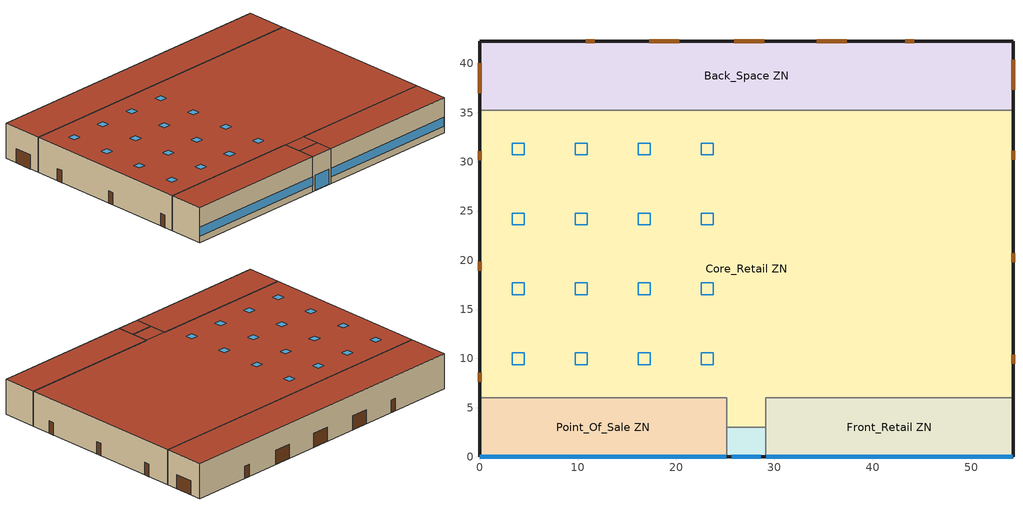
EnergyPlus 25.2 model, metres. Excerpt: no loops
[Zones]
Back_Space ZN
 floor ground (Foundation F 1.26W/m*K Perim 68.27m Area 379.89m2): 54.27,42.27 54.27,35.27 0,35.27 0,42.27 z0
 wall outside (Typical Insulated Exterior Mass Wall R-11.11): 54.27,35.27 54.27,42.27 0,42.27 0,35.27 z0:6.1
 wall to Core_Retail ZN (Typical Interior Wall): 0,35.27 54.27,35.27 z0:6.1
 door (Typical Overhead Door R-2.0): 54.27,37.32 54.27,40.36 / 37.36,42.27 34.31,42.27 / 28.98,42.27 25.93,42.27 / 20.31,42.27 17.26,42.27 / 0,40.01 0,36.96 z0:2.44
 door (Typical Insulated Metal Door R-1.43): 44.21,42.27 43.3,42.27 / 11.75,42.27 10.83,42.27 z0:2.13
 roof outside (Typical IEAD Roof R-20.83 adj roof insulation): 54.27,35.27 54.27,42.27 0,42.27 0,35.27 z6.1
Core_Retail ZN
 floor ground (Foundation F 1.26W/m*K Perim 58.54m Area 1600.48m2): 54.27,35.27 54.27,6 29.14,6 29.14,3 25.14,3 25.14,6 0,6 0,35.27 z0
 wall outside (Typical Insulated Exterior Mass Wall R-11.11): 54.27,6 54.27,35.27 / 0,35.27 0,6 z0:6.1
 wall to Front_Retail ZN (Typical Interior Wall): 29.14,3 29.14,6 54.27,6 z0:6.1
 wall to Point_Of_Sale ZN (Typical Interior Wall): 0,6 25.14,6 25.14,3 z0:6.1
 wall to Front_Entry ZN (Typical Interior Wall): 25.14,3 29.14,3 z0:6.1
 door (Typical Insulated Metal Door R-1.43): 54.27,9.44 54.27,10.35 / 54.27,19.81 54.27,20.72 / 54.27,30.23 54.27,31.15 / 0,31.06 0,30.15 / 0,19.84 0,18.93 / 0,8.54 0,7.62 z0:2.13
 roof outside (Typical IEAD Roof R-20.83 adj roof insulation): 0,35.27 0,6 54.27,6 54.27,35.27 z6.1; 25.14,6 25.14,3 29.14,3 29.14,6 z6.1
 skylight (U 1.17 SHGC 0.49 Simple Glazing): 4.57,9.35 4.57,10.57 3.35,10.57 3.35,9.35 z6.1; 10.97,9.35 10.97,10.57 9.75,10.57 9.75,9.35 z6.1; 17.37,9.35 17.37,10.57 16.15,10.57 16.15,9.35 z6.1; 23.78,9.35 23.78,10.57 22.56,10.57 22.56,9.35 z6.1; 4.57,16.46 4.57,17.68 3.35,17.68 3.35,16.46 z6.1; 10.97,16.46 10.97,17.68 9.75,17.68 9.75,16.46 z6.1; 17.37,16.46 17.37,17.68 16.15,17.68 16.15,16.46 z6.1; 23.78,16.46 23.78,17.68 22.56,17.68 22.56,16.46 z6.1; 4.57,23.58 4.57,24.8 3.35,24.8 3.35,23.58 z6.1; 10.97,23.58 10.97,24.8 9.75,24.8 9.75,23.58 z6.1; 17.37,23.58 17.37,24.8 16.15,24.8 16.15,23.58 z6.1; 23.78,23.58 23.78,24.8 22.56,24.8 22.56,23.58 z6.1; 4.57,30.7 4.57,31.92 3.35,31.92 3.35,30.7 z6.1; 10.97,30.7 10.97,31.92 9.75,31.92 9.75,30.7 z6.1; 17.37,30.7 17.37,31.92 16.15,31.92 16.15,30.7 z6.1; 23.78,30.7 23.78,31.92 22.56,31.92 22.56,30.7 z6.1
Front_Entry ZN
 floor ground (Foundation F 1.26W/m*K Perim 4.0m Area 12.0m2): 29.14,3 29.14,0 25.14,0 25.14,3 z0
 wall outside (Typical Insulated Exterior Mass Wall R-11.11): 25.14,0 29.14,0 z0:6.1
 wall to Front_Retail ZN (Typical Interior Wall): 29.14,0 29.14,3 z0:6.1
 wall to Point_Of_Sale ZN (Typical Interior Wall): 25.14,3 25.14,0 z0:6.1
 window (U 0.55 SHGC 0.4 Simple Glazing): 25.64,0 28.64,0 z0.05:2.66
 roof outside (Typical IEAD Roof R-20.83 adj roof insulation): 29.14,0 29.14,3 25.14,3 25.14,0 z6.1
Front_Retail ZN
 floor ground (Foundation F 1.26W/m*K Perim 31.14m Area 150.81m2): 54.27,6 54.27,0 29.14,0 29.14,6 z0
 wall outside (Typical Insulated Exterior Mass Wall R-11.11): 29.14,0 54.27,0 54.27,6 z0:6.1
 window (U 0.55 SHGC 0.4 Simple Glazing): 29.19,0 54.22,0 z1.14:2.66
 roof outside (Typical IEAD Roof R-20.83 adj roof insulation): 54.27,0 54.27,6 29.14,6 29.14,0 z6.1
Point_Of_Sale ZN
 floor ground (Foundation F 1.26W/m*K Perim 31.14m Area 150.81m2): 25.14,6 25.14,0 0,0 0,6 z0
 wall outside (Typical Insulated Exterior Mass Wall R-11.11): 0,6 0,0 25.14,0 z0:6.1
 window (U 0.55 SHGC 0.4 Simple Glazing): 0.05,0 25.09,0 z1.14:2.66
 roof outside (Typical IEAD Roof R-20.83 adj roof insulation): 25.14,0 25.14,6 0,6 0,0 z6.1
[Building]
-RetailStandalone-ASHRAE 169-2013-5B created: 2026-02-20 09:49:04 -0700: North Axis {deg}=0; Terrain=City; Loads Convergence Tolerance Value {W}=0.04; Temperature Convergence Tolerance Value {deltaC}=0.2; Solar Distribution=FullInteriorAndExterior; Maximum Number of Warmup Days=25; Minimum Number of Warmup Days=6
[Site:Location]
Denver-Aurora-Buckley AFB_CO_USA: Latitude {deg}=39.72; Longitude {deg}=-104.75; Time Zone {hr}=-7; Elevation {m}=1726
[Site:GroundTemperature:Deep]
4.9, 4.6, 5.6, 7, 10.5, 13.2, 14.9, 15.4, 14.3, 12.1, 9.2, 6.7
[Site:GroundTemperature:FCfactorMethod]
January Ground Temperature {C}=7.1; February Ground Temperature {C}=3; March Ground Temperature {C}=-1; April Ground Temperature {C}=0.8; May Ground Temperature {C}=-0.2; June Ground Temperature {C}=4.8; July Ground Temperature {C}=6.1; August Ground Temperature {C}=13.7; September Ground Temperature {C}=22.2; October Ground Temperature {C}=22.7; November Ground Temperature {C}=21.7; December Ground Temperature {C}=18.5
[Site:GroundTemperature:Shallow]
-0.7, 1.3, 5.2, 8.9, 16, 19.7, 20.7, 18.8, 14.5, 9.1, 3.7, 0.2
[Site:WaterMainsTemperature]
Calculation Method=Correlation; Annual Average Outdoor Air Temperature {C}=9.95; Maximum Difference In Monthly Average Outdoor Air Temperatures {deltaC}=23.7; Temperature Multiplier=1; Temperature Offset {deltaC}=0
[SizingPeriod:DesignDay] Day of Month=21; Dry-Bulb Temperature Range Modifier Type=DefaultMultipliers; Humidity Condition Type=Wetbulb; Barometric Pressure {Pa}=82237; Rain Indicator=No; Snow Indicator=No; Daylight Saving Time Indicator=No; Begin Environment Reset Mode=FullResetAtBeginEnvironment
Name | Month | Day Type | Maximum Dry-Bulb Temperature {C} | Daily Dry-Bulb Temperature Range {deltaC} | Wetbulb or DewPoint at Maximum Dry-Bulb {C} | Wind Speed {m/s} | Wind Direction {deg} | Solar Model Indicator | ASHRAE Clear Sky Optical Depth for Beam Irradiance (taub) | ASHRAE Clear Sky Optical Depth for Diffuse Irradiance (taud) | Sky Clearness
Denver-Aurora-Buckley.AFB_CO_USA Ann Clg .4% Condns DB=>MWB | 7 | SummerDesignDay | 33.9 | 14.8 | 15 | 3.6 | 30 | ASHRAETau | 0.423 | 2.02
Denver-Aurora-Buckley.AFB_CO_USA Ann Clg .4% Condns WB=>MDB | 7 | SummerDesignDay | 26.3 | 14.8 | 17.9 | 3.6 | 30 | ASHRAETau | 0.423 | 2.02
Denver-Aurora-Buckley.AFB_CO_USA Ann Htg 99.6% Condns DB | 12 | WinterDesignDay | -17.9 | 0 | -17.9 | 2.5 | 180 | ASHRAEClearSky |  |  | 0
[Material] Thermal Absorptance=0.9
Name | Roughness | Thickness {m} | Conductivity {W/m-K} | Density {kg/m3} | Specific Heat {J/kg-K} | Solar Absorptance | Visible Absorptance
1/2IN Gypsum | Smooth | 0.0127 | 0.16 | 784.9 | 830 | 0.4 | 0.4
1IN Stucco | Smooth | 0.0253 | 0.6918 | 1858 | 837 | 0.7 | 0.92
8IN CONCRETE HW RefBldg | Rough | 0.2032 | 1.311 | 2240 | 836.8 | 0.7 | 0.7
F08 Metal surface; Metal Roof Surface | Smooth | 0.0008 | 45.28 | 7824 | 500 | 0.7 | 0.7
G01 13mm gypsum board | Smooth | 0.0127 | 0.16 | 800 | 1090 | 0.7 | 0.5
Roof Membrane | VeryRough | 0.0095 | 0.16 | 1121.29 | 1460 | 0.7 | 0.7
Std Wood 6inch | MediumSmooth | 0.15 | 0.12 | 540 | 1210 | 0.7 | 0.7
[Material:NoMass] Roughness=Smooth; Thermal Absorptance=0.9; Solar Absorptance=0.7; Visible Absorptance=0.7
Name | Thermal Resistance {m2-K/W}
Typical Insulation R-0.58 | 0.101875
Typical Insulation R-1.15 | 0.202527
Typical Insulation R-19.72_R-value 30.0 (ft^2*h*R/Btu) | 5.28331
Typical Insulation R-8.72 | 1.53614
[WindowMaterial:SimpleGlazingSystem] Visible Transmittance=0.81
Name | U-Factor {W/m2-K} | Solar Heat Gain Coefficient
U 0.55 SHGC 0.4 Simple Glazing | 3.12304 | 0.4
U 1.17 SHGC 0.49 Simple Glazing | 6.64357 | 0.49
[Construction]
InteriorFurnishings: Std Wood 6inch
Typical IEAD Roof R-20.83 adj roof insulation: Roof Membrane, Typical Insulation R-19.72_R-value 30.0 (ft^2*h*R/Btu), Metal Roof Surface
Typical Insulated Exterior Mass Wall R-11.11: 1IN Stucco, 8IN CONCRETE HW RefBldg, Typical Insulation R-8.72, 1/2IN Gypsum
Typical Insulated Metal Door R-1.43: F08 Metal surface, Typical Insulation R-0.58
Typical Interior Wall: G01 13mm gypsum board, G01 13mm gypsum board
Typical Overhead Door R-2.0: Typical Insulation R-1.15
U 0.55 SHGC 0.4 Simple Glazing: U 0.55 SHGC 0.4 Simple Glazing
U 1.17 SHGC 0.49 Simple Glazing: U 1.17 SHGC 0.49 Simple Glazing
[Construction:FfactorGroundFloor] F-Factor {W/m-K}=1.26344
Name | Area {m2} | PerimeterExposed {m}
Foundation F 1.26W/m*K Perim 31.14m Area 150.81m2 | 150.81 | 31.135
Foundation F 1.26W/m*K Perim 4.0m Area 12.0m2 | 12 | 4
Foundation F 1.26W/m*K Perim 58.54m Area 1600.48m2 | 1600.48 | 58.54
Foundation F 1.26W/m*K Perim 68.27m Area 379.89m2 | 379.89 | 68.27
[Zone] Multiplier=1; Part of Total Floor Area=Yes
Back_Space ZN; Core_Retail ZN; Front_Entry ZN; Front_Retail ZN; Point_Of_Sale ZN
[Space]
Name | Zone | Space Type
Back_Space | Back_Space ZN | Retail Back_Space
Core_Retail | Core_Retail ZN | Retail Retail
Front_Entry | Front_Entry ZN | Retail Entry
Front_Retail | Front_Retail ZN | Retail Retail
Point_Of_Sale | Point_Of_Sale ZN | Retail Point_of_Sale
[SpaceList]
Retail Back_Space: Back_Space
Retail Retail: Core_Retail, Front_Retail
Retail Entry: Front_Entry
Retail Point_of_Sale: Point_Of_Sale
[Lights] Design Level Calculation Method=Watts/Area; Return Air Fraction=0; Fraction Radiant=0.7; Fraction Visible=0.2; Fraction Replaceable=1
Name | Zone or ZoneList or Space or SpaceList | Schedule | Watts per Floor Area {W/m2}
Retail Back_Space Lights | Retail Back_Space | RetailStandalone BLDG_LIGHT_BACK_SCH | 6.78126
Retail Retail Lights | Retail Retail | RetailStandalone BLDG_LIGHT_SCH | 18.0834
Retail Entry Lights | Retail Entry | RetailStandalone BLDG_LIGHT_ENTRY_SCH | 9.68752
Retail Point_of_Sale Lights | Retail Point_of_Sale | RetailStandalone BLDG_LIGHT_SCH | 18.0834
[People] Number of People Schedule=RetailStandalone BLDG_OCC_SCH_2010; Number of People Calculation Method=People/Area; People per Floor Area {person/m2}=0.161459; Fraction Radiant=0.3; Activity Level Schedule=RetailStandalone ACTIVITY_SCH; Work Efficiency Schedule=Work Efficiency Schedule; Clothing Insulation Calculation Method=ClothingInsulationSchedule; Clothing Insulation Schedule=Clothing Schedule; Air Velocity Schedule=Air Velocity Schedule; Thermal Comfort Model 1 Type=AdaptiveASH55
Name | Zone or ZoneList or Space or SpaceList
Retail Back_Space People | Retail Back_Space
Retail Retail People | Retail Retail
Retail Point_of_Sale People | Retail Point_of_Sale
[ElectricEquipment] Schedule=RetailStandalone BLDG_EQUIP_SCH; Design Level Calculation Method=Watts/Area; Fraction Latent=0; Fraction Radiant=0.5; Fraction Lost=0
Name | Zone or ZoneList or Space or SpaceList | Watts per Floor Area {W/m2}
Retail Back_Space Elec Equip | Retail Back_Space | 8.07293
Retail Retail Elec Equip | Retail Retail | 3.22917
Retail Entry Elec Equip | Retail Entry | 3.22917
Retail Point_of_Sale Elec Equip | Retail Point_of_Sale | 21.5278
[InternalMass] Construction=InteriorFurnishings
Name | Zone or ZoneList | Space or SpaceList | Surface Area {m2}
Back_Space Mass | Back_Space ZN | Back_Space | 759.78
Core_Retail Mass | Core_Retail ZN | Core_Retail | 3200.97
Front_Retail Mass | Front_Retail ZN | Front_Retail | 301.62
Point_Of_Sale Mass | Point_Of_Sale ZN | Point_Of_Sale | 301.62
[ZoneInfiltration:DesignFlowRate] Velocity Term Coefficient=0; Density Basis=Outdoor
Name | Zone or ZoneList or Space or SpaceList | Schedule | Design Flow Rate Calculation Method | Flow Rate per Exterior Surface Area {m3/s-m2} | Constant Term Coefficient | Temperature Term Coefficient | Velocity Squared Term Coefficient | Design Flow Rate {m3/s}
Back_Space HVAC Off Infiltration | Back_Space | Infiltration HVAC Off Schedule | Flow/ExteriorArea | 0.000570329 | 0 | 0.01 | 0.0493
Back_Space HVAC On Infiltration | Back_Space | Infiltration HVAC On Schedule | Flow/ExteriorArea | 0.000570329 | -0.0441 | 0.0066 | 0.0376
Core_Retail HVAC Off Infiltration | Core_Retail | Infiltration HVAC Off Schedule | Flow/ExteriorArea | 0.000570329 | 0 | 0.01 | 0.0493
Core_Retail HVAC On Infiltration | Core_Retail | Infiltration HVAC On Schedule | Flow/ExteriorArea | 0.000570329 | -0.0441 | 0.0066 | 0.0376
Entry door Infiltration | Front_Entry | RetailStandalone INFIL_Door_Opening_SCH_2013 | Flow/Zone |  | 1 | 0 | 0 | 0.937287
Front_Entry HVAC Off Infiltration | Front_Entry | Infiltration HVAC Off Schedule | Flow/ExteriorArea | 0.000570329 | 0 | 0.01 | 0.0493
Front_Entry HVAC On Infiltration | Front_Entry | Infiltration HVAC On Schedule | Flow/ExteriorArea | 0.000570329 | -0.0441 | 0.0066 | 0.0376
Front_Retail HVAC Off Infiltration | Front_Retail | Infiltration HVAC Off Schedule | Flow/ExteriorArea | 0.000570329 | 0 | 0.01 | 0.0493
Front_Retail HVAC On Infiltration | Front_Retail | Infiltration HVAC On Schedule | Flow/ExteriorArea | 0.000570329 | -0.0441 | 0.0066 | 0.0376
Point_Of_Sale HVAC Off Infiltration | Point_Of_Sale | Infiltration HVAC Off Schedule | Flow/ExteriorArea | 0.000570329 | 0 | 0.01 | 0.0493
Point_Of_Sale HVAC On Infiltration | Point_Of_Sale | Infiltration HVAC On Schedule | Flow/ExteriorArea | 0.000570329 | -0.0441 | 0.0066 | 0.0376
[ZoneControl:Thermostat]
Front_Entry ZN Thermostat: Zone or ZoneList=Front_Entry ZN; Control Type Schedule=Front_Entry ZN Thermostat Schedule; Control 1=Retail Entry Thermostat 1; Temperature Difference Between Cutout And Setpoint {deltaC}=0
[ThermostatSetpoint:DualSetpoint]
Retail Entry Thermostat 1: Heating Setpoint Temperature Schedule=RetailStandalone HTGSETP_SCH_NO_OPTIMUM; Cooling Setpoint Temperature Schedule=RetailStandalone FRONT_ENTRY_COOLING
[Zone equipment]
Front_Entry ZN: Front_Entry ZN Unit Heater
[Sizing:Zone]
Front_Entry ZN: Zone Cooling Design Supply Air Temperature Input Method=SupplyAirTemperature; Zone Cooling Design Supply Air Temperature {C}=14; Zone Cooling Design Supply Air Temperature Difference {deltaC}=11.11; Zone Heating Design Supply Air Temperature Input Method=SupplyAirTemperature; Zone Heating Design Supply Air Temperature {C}=50; Zone Heating Design Supply Air Temperature Difference {deltaC}=11.11; Zone Cooling Design Supply Air Humidity Ratio {kgWater/kgDryAir}=0.0085; Zone Heating Design Supply Air Humidity Ratio {kgWater/kgDryAir}=0.008; Design Specification Outdoor Air Object=Retail Entry Ventilation; Cooling Design Air Flow Method=DesignDay; Cooling Design Air Flow Rate {m3/s}=0; Cooling Minimum Air Flow per Zone Floor Area {m3/s-m2}=0.000762; Cooling Minimum Air Flow {m3/s}=0; Cooling Minimum Air Flow Fraction=0; Heating Design Air Flow Method=DesignDay; Heating Design Air Flow Rate {m3/s}=0; Heating Maximum Air Flow per Zone Floor Area {m3/s-m2}=0.002032; Heating Maximum Air Flow {m3/s}=0.141576; Heating Maximum Air Flow Fraction=1; Account for Dedicated Outdoor Air System=No; Zone Load Sizing Method=Sensible Load Only No Latent Load; Zone Latent Cooling Design Supply Air Humidity Ratio Input Method=HumidityRatioDifference; Zone Cooling Design Supply Air Humidity Ratio Difference {kgWater/kgDryAir}=0.005; Zone Latent Heating Design Supply Air Humidity Ratio Input Method=HumidityRatioDifference; Zone Humidification Design Supply Air Humidity Ratio Difference {kgWater/kgDryAir}=0.005; Type of Space Sum to Use=Coincident; Heating Coil Sizing Method=None; Maximum Heating Capacity To Cooling Load Sizing Ratio {W/W}=1
[DesignSpecification:OutdoorAir]
Retail Entry Ventilation: Outdoor Air Method=Sum; Outdoor Air Flow per Person {m3/s-person}=0.00353961; Outdoor Air Flow per Zone Floor Area {m3/s-m2}=0.0006096; Outdoor Air Flow per Zone {m3/s}=0; Outdoor Air Flow Air Changes per Hour {1/hr}=0
[Daylighting:Controls] Lighting Control Type=Stepped; Minimum Input Power Fraction for Continuous or ContinuousOff Dimming Control=0.3; Minimum Light Output Fraction for Continuous or ContinuousOff Dimming Control=0.2; Number of Stepped Control Steps=3; Probability Lighting will be Reset When Needed in Manual Stepped Control=1; Glare Calculation Azimuth Angle of View Direction Clockwise from Zone y-Axis {deg}=-0; Maximum Allowable Discomfort Glare Index=22; Illuminance Setpoint at Reference Point 1 {lux}=375
Name | Zone or Space | Glare Calculation Daylighting Reference Point | Daylighting Reference Point Name 1 | Fraction of Lights Controlled by Reference Point 1
Core_Retail ZN DaylightingControls | Core_Retail ZN | Core_Retail Daylt Sensor 1 | Core_Retail Daylt Sensor 1 | 0.515
Front_Retail ZN DaylightingControls | Front_Retail ZN | Front_Retail Daylt Sensor 1 | Front_Retail Daylt Sensor 1 | 0.443
[ZoneHVAC:UnitHeater]
Front_Entry ZN Unit Heater: Availability Schedule=RetailStandalone FrontEntry_FanSched; Supply Air Fan=Front_Entry ZN UnitHeater Fan; Maximum Supply Air Flow Rate {m3/s}=Autosize; Heating Coil=Front_Entry ZN UnitHeater Gas Htg Coil 175kBtu/hr 0.8 Thermal Eff; Supply Air Fan Operation During No Heating=No; Maximum Hot Water or Steam Flow Rate {m3/s}=Autosize; Minimum Hot Water or Steam Flow Rate {m3/s}=0; Heating Convergence Tolerance=0.001
[Fan:ConstantVolume]
Front_Entry ZN UnitHeater Fan: Availability Schedule=RetailStandalone FrontEntry_FanSched; Fan Total Efficiency=0.55575; Pressure Rise {Pa}=49.8178; Maximum Flow Rate {m3/s}=AutoSize; Motor Efficiency=0.855; Motor In Airstream Fraction=1
[Coil:Heating:Fuel]
Front_Entry ZN UnitHeater Gas Htg Coil 175kBtu/hr 0.8 Thermal Eff: Availability Schedule=RetailStandalone FrontEntry_FanSched; Fuel Type=NaturalGas; Burner Efficiency=0.8; Nominal Capacity {W}=AutoSize; On Cycle Parasitic Electric Load {W}=0; Off Cycle Parasitic Fuel Load {W}=0
[AvailabilityManager:NightCycle] Applicability Schedule=Always On Discrete; Fan Schedule=RetailStandalone HVACOperationSchd; Control Type=CycleOnAny; Thermostat Tolerance {deltaC}=1; Cycling Run Time Control Type=FixedRunTime; Cycling Run Time {s}=1800
Availability Manager Night Cycle 1; Availability Manager Night Cycle 2; Availability Manager Night Cycle 4; Availability Manager Night Cycle 3
[Exterior:Lights] Control Option=AstronomicalClock
Name | Schedule | Design Level {W}
NonDimming Exterior Lights Def | RetailStandalone Exterior_lighting_schedule_a | 316
Occ Sensing Exterior Lights Def | RetailStandalone Exterior_lighting_schedule_b | 4328
[EnergyManagementSystem:Sensor]
OAT: Output:Variable or Output:Meter Index Key=Environment; Output:Variable or Output:Meter=Site Outdoor Air Drybulb Temperature
[EnergyManagementSystem:Actuator] Actuated Component Type=Schedule:Year; Actuated Component Control Type=Schedule Value
Name | Actuated Component Unique
ems_Core_Retail_ZN_PSZ_AC_ClgSch0 | RetailStandalone CLGSETP_SCH_NO_SETBACK
ems_Core_Retail_ZN_PSZ_AC_HtgSch0 | RetailStandalone HTGSETP_SCH_NO_OPTIMUM
[EnergyManagementSystem:Program]
ems_Core_Retail_ZN_PSZ_AC_OptimumStartProg0: IF DaylightSavings==0 && DayOfWeek>1 && Hour==5 && OAT<23.9 && OAT>1.7; SET ems_Core_Retail_ZN_PSZ_AC_ClgSch0 = 29.4; SET ems_Core_Retail_ZN_PSZ_AC_HtgSch0 = 15.6; ELSEIF DaylightSavings==0 && DayOfWeek==1 && Hour==7 && OAT<23.9 && OAT>1.7; SET ems_Core_Retail_ZN_PSZ_AC_ClgSch0 = 29.4; SET ems_Core_Retail_ZN_PSZ_AC_HtgSch0 = 15.6; ELSEIF DaylightSavings==1 && DayOfWeek>1 && Hour==4 && OAT<23.9 && OAT>1.7; SET ems_Core_Retail_ZN_PSZ_AC_ClgSch0 = 29.4; SET ems_Core_Retail_ZN_PSZ_AC_HtgSch0 = 15.6; ELSEIF DaylightSavings==1 && DayOfWeek==1 && Hour==6 && OAT<23.9 && OAT>1.7; SET ems_Core_Retail_ZN_PSZ_AC_ClgSch0 = 29.4; SET ems_Core_Retail_ZN_PSZ_AC_HtgSch0 = 15.6; ELSE; SET ems_Core_Retail_ZN_PSZ_AC_ClgSch0 = NULL; SET ems_Core_Retail_ZN_PSZ_AC_HtgSch0 = NULL; ENDIF
[EnergyManagementSystem:ProgramCallingManager]
ems_Core_Retail_ZN_PSZ_AC_OptimumStartCallingManager0: BeginTimestepBeforePredictor; ems_Core_Retail_ZN_PSZ_AC_OptimumStartProg0
[Schedule:Day:Interval]
RetailStandalone BLDG_LIGHT_BACK_SCH Default; RetailStandalone BLDG_LIGHT_SCH Default; RetailStandalone BLDG_LIGHT_ENTRY_SCH Default: No, 09:00, 0.05, 10:00, 0.1, 12:00, 0.4, 17:00, 0.6, 18:00, 0.4, 19:00, 0.2, 24:00, 0.05
RetailStandalone BLDG_LIGHT_BACK_SCH Wkdy Day; RetailStandalone BLDG_LIGHT_SCH Wkdy Day; RetailStandalone BLDG_LIGHT_ENTRY_SCH Wkdy Day: No, 07:00, 0.05, 08:00, 0.2, 09:00, 0.4, 18:00, 0.9, 21:00, 0.5, 22:00, 0.2, 24:00, 0.05
RetailStandalone BLDG_LIGHT_BACK_SCH Sat Day; RetailStandalone BLDG_LIGHT_SCH Sat Day; RetailStandalone BLDG_LIGHT_ENTRY_SCH Sat Day: No, 07:00, 0.05, 08:00, 0.1, 09:00, 0.3, 10:00, 0.6, 18:00, 0.9, 19:00, 0.5, 21:00, 0.3, 22:00, 0.1, 24:00, 0.05
RetailStandalone BLDG_LIGHT_BACK_SCH Summer Design Day; RetailStandalone BLDG_OCC_SCH_2010 Summer Design Day; Clothing Schedule Default Winter Clothes; RetailStandalone BLDG_EQUIP_SCH Summer Design Day; RetailStandalone BLDG_LIGHT_SCH Summer Design Day; RetailStandalone BLDG_LIGHT_ENTRY_SCH Summer Design Day; RetailStandalone FrontEntry_FanSched Default; RetailStandalone FrontEntry_FanSched Summer Design Day; RetailStandalone FrontEntry_FanSched Winter Design Day: No, 24:00, 1
RetailStandalone BLDG_LIGHT_BACK_SCH Winter Design Day; RetailStandalone BLDG_OCC_SCH_2010 Winter Design Day; Work Efficiency Schedule Default; RetailStandalone BLDG_EQUIP_SCH Winter Design Day; RetailStandalone BLDG_LIGHT_SCH Winter Design Day; RetailStandalone BLDG_LIGHT_ENTRY_SCH Winter Design Day: No, 24:00, 0
RetailStandalone BLDG_OCC_SCH_2010 Default: No, 09:00, 0, 10:00, 0.1, 12:00, 0.2, 17:00, 0.4, 18:00, 0.2, 19:00, 0.1, 24:00, 0
RetailStandalone BLDG_OCC_SCH_2010 Wkdy Day: No, 07:00, 0, 08:00, 0.1, 09:00, 0.2, 11:00, 0.5, 15:00, 0.7, 16:00, 0.8, 17:00, 0.7, 19:00, 0.5, 21:00, 0.3, 24:00, 0
RetailStandalone BLDG_OCC_SCH_2010 Sat Day: No, 07:00, 0, 08:00, 0.1, 09:00, 0.2, 10:00, 0.5, 11:00, 0.6, 17:00, 0.8, 18:00, 0.6, 21:00, 0.2, 22:00, 0.1, 24:00, 0
RetailStandalone ACTIVITY_SCH Default; RetailStandalone ACTIVITY_SCH Summer Design Day; RetailStandalone ACTIVITY_SCH Winter Design Day: No, 24:00, 120
Air Velocity Schedule Default: No, 24:00, 0.2
RetailStandalone BLDG_EQUIP_SCH Default: No, 09:00, 0.15, 10:00, 0.3, 12:00, 0.6, 17:00, 0.8, 18:00, 0.6, 19:00, 0.4, 24:00, 0.15
RetailStandalone BLDG_EQUIP_SCH Wkdy Day: No, 07:00, 0.2, 08:00, 0.4, 09:00, 0.6, 19:00, 0.9, 21:00, 0.7, 24:00, 0.2
RetailStandalone BLDG_EQUIP_SCH Sat Day: No, 07:00, 0.15, 08:00, 0.3, 09:00, 0.5, 10:00, 0.8, 18:00, 0.9, 19:00, 0.7, 21:00, 0.5, 22:00, 0.3, 24:00, 0.15
RetailStandalone HTGSETP_SCH_NO_OPTIMUM Default: No, 07:00, 15.56, 19:00, 21.11, 24:00, 15.56
RetailStandalone HTGSETP_SCH_NO_OPTIMUM Wkdy Day: No, 05:00, 15.56, 21:00, 21.11, 24:00, 15.56
RetailStandalone HTGSETP_SCH_NO_OPTIMUM Sat Day: No, 05:00, 15.56, 22:00, 21.11, 24:00, 15.56
RetailStandalone HTGSETP_SCH_NO_OPTIMUM Summer Design Day: No, 24:00, 15.56
RetailStandalone HTGSETP_SCH_NO_OPTIMUM Winter Design Day: No, 06:00, 15.56, 07:00, 18.33, 21:00, 21.11, 24:00, 15.56
RetailStandalone CLGSETP_SCH_NO_SETBACK Default; RetailStandalone CLGSETP_SCH_NO_SETBACK Default|Sat|Wkdy Day: No, 24:00, 23.89
RetailStandalone CLGSETP_SCH_NO_SETBACK Summer Design Day: No, 06:00, 29.44, 07:00, 26.67, 21:00, 23.89, 24:00, 29.44
RetailStandalone CLGSETP_SCH_NO_SETBACK Winter Design Day: No, 24:00, 29.44
RetailStandalone FRONT_ENTRY_COOLING Default; RetailStandalone FRONT_ENTRY_COOLING Summer Design Day; RetailStandalone FRONT_ENTRY_COOLING Winter Design Day: No, 24:00, 100
RetailStandalone Exterior_lighting_schedule_a Default; RetailStandalone Exterior_lighting_schedule_a Summer Design Day; RetailStandalone Exterior_lighting_schedule_a Winter Design Day: No, 06:00, 0, 24:00, 1
RetailStandalone Exterior_lighting_schedule_b Default; RetailStandalone Exterior_lighting_schedule_b Summer Design Day; RetailStandalone Exterior_lighting_schedule_b Winter Design Day: No, 06:00, 0.7, 24:00, 1
RetailStandalone HVACOperationSchd Default; RetailStandalone HVACOperationSchd Default 1: No, 08:00, 0, 19:00, 1, 24:00, 0
RetailStandalone HVACOperationSchd Default inverted: No, 08:00, 1, 19:00, 0, 24:00, 1
RetailStandalone HVACOperationSchd SmrDsn|Wkdy Day; RetailStandalone HVACOperationSchd SmrDsn|Wkdy Day 1; RetailStandalone HVACOperationSchd Summer Design Day; RetailStandalone HVACOperationSchd Summer Design Day 1: No, 06:00, 0, 21:00, 1, 24:00, 0
RetailStandalone HVACOperationSchd SmrDsn|Wkdy Day inverted 1; RetailStandalone HVACOperationSchd Summer Design Day inverted 1: No, 06:00, 1, 21:00, 0, 24:00, 1
RetailStandalone HVACOperationSchd Winter Design Day; RetailStandalone HVACOperationSchd Winter Design Day 1; RetailStandalone HVACOperationSchd WntrDsn|Sat Day; RetailStandalone HVACOperationSchd WntrDsn|Sat Day 1: No, 06:00, 0, 22:00, 1, 24:00, 0
RetailStandalone HVACOperationSchd Winter Design Day inverted 1; RetailStandalone HVACOperationSchd WntrDsn|Sat Day inverted 1: No, 06:00, 1, 22:00, 0, 24:00, 1
RetailStandalone INFIL_Door_Opening_SCH_2013 Default; RetailStandalone INFIL_Door_Opening_SCH_2013 Summer Design Day; RetailStandalone INFIL_Door_Opening_SCH_2013 Winter Design Day: No, 08:00, 0, 12:00, 0.131, 18:00, 1, 20:00, 0.131, 24:00, 0
[Schedule:Week:Daily]
RetailStandalone BLDG_LIGHT_BACK_SCH Week Rule - Jan1-Dec31: RetailStandalone BLDG_LIGHT_BACK_SCH Default, RetailStandalone BLDG_LIGHT_BACK_SCH Wkdy Day, RetailStandalone BLDG_LIGHT_BACK_SCH Wkdy Day, RetailStandalone BLDG_LIGHT_BACK_SCH Wkdy Day, RetailStandalone BLDG_LIGHT_BACK_SCH Wkdy Day, RetailStandalone BLDG_LIGHT_BACK_SCH Wkdy Day, RetailStandalone BLDG_LIGHT_BACK_SCH Sat Day, RetailStandalone BLDG_LIGHT_BACK_SCH Default, RetailStandalone BLDG_LIGHT_BACK_SCH Summer Design Day, RetailStandalone BLDG_LIGHT_BACK_SCH Winter Design Day, RetailStandalone BLDG_LIGHT_BACK_SCH Default, RetailStandalone BLDG_LIGHT_BACK_SCH Default
RetailStandalone BLDG_OCC_SCH_2010 Week Rule - Jan1-Dec31: RetailStandalone BLDG_OCC_SCH_2010 Default, RetailStandalone BLDG_OCC_SCH_2010 Wkdy Day, RetailStandalone BLDG_OCC_SCH_2010 Wkdy Day, RetailStandalone BLDG_OCC_SCH_2010 Wkdy Day, RetailStandalone BLDG_OCC_SCH_2010 Wkdy Day, RetailStandalone BLDG_OCC_SCH_2010 Wkdy Day, RetailStandalone BLDG_OCC_SCH_2010 Sat Day, RetailStandalone BLDG_OCC_SCH_2010 Default, RetailStandalone BLDG_OCC_SCH_2010 Summer Design Day, RetailStandalone BLDG_OCC_SCH_2010 Winter Design Day, RetailStandalone BLDG_OCC_SCH_2010 Default, RetailStandalone BLDG_OCC_SCH_2010 Default
RetailStandalone ACTIVITY_SCH Week Rule - Jan1-Dec31: RetailStandalone ACTIVITY_SCH Default, RetailStandalone ACTIVITY_SCH Default, RetailStandalone ACTIVITY_SCH Default, RetailStandalone ACTIVITY_SCH Default, RetailStandalone ACTIVITY_SCH Default, RetailStandalone ACTIVITY_SCH Default, RetailStandalone ACTIVITY_SCH Default, RetailStandalone ACTIVITY_SCH Default, RetailStandalone ACTIVITY_SCH Summer Design Day, RetailStandalone ACTIVITY_SCH Winter Design Day, RetailStandalone ACTIVITY_SCH Default, RetailStandalone ACTIVITY_SCH Default
Work Efficiency Schedule Week Rule - Jan1-Dec31: Work Efficiency Schedule Default, Work Efficiency Schedule Default, Work Efficiency Schedule Default, Work Efficiency Schedule Default, Work Efficiency Schedule Default, Work Efficiency Schedule Default, Work Efficiency Schedule Default, Work Efficiency Schedule Default, Work Efficiency Schedule Default, Work Efficiency Schedule Default, Work Efficiency Schedule Default, Work Efficiency Schedule Default
Clothing Schedule Week Rule - Jan1-Dec31: Clothing Schedule Default Winter Clothes, Clothing Schedule Default Winter Clothes, Clothing Schedule Default Winter Clothes, Clothing Schedule Default Winter Clothes, Clothing Schedule Default Winter Clothes, Clothing Schedule Default Winter Clothes, Clothing Schedule Default Winter Clothes, Clothing Schedule Default Winter Clothes, Clothing Schedule Default Winter Clothes, Clothing Schedule Default Winter Clothes, Clothing Schedule Default Winter Clothes, Clothing Schedule Default Winter Clothes
Air Velocity Schedule Week Rule - Jan1-Dec31: Air Velocity Schedule Default, Air Velocity Schedule Default, Air Velocity Schedule Default, Air Velocity Schedule Default, Air Velocity Schedule Default, Air Velocity Schedule Default, Air Velocity Schedule Default, Air Velocity Schedule Default, Air Velocity Schedule Default, Air Velocity Schedule Default, Air Velocity Schedule Default, Air Velocity Schedule Default
RetailStandalone BLDG_EQUIP_SCH Week Rule - Jan1-Dec31: RetailStandalone BLDG_EQUIP_SCH Default, RetailStandalone BLDG_EQUIP_SCH Wkdy Day, RetailStandalone BLDG_EQUIP_SCH Wkdy Day, RetailStandalone BLDG_EQUIP_SCH Wkdy Day, RetailStandalone BLDG_EQUIP_SCH Wkdy Day, RetailStandalone BLDG_EQUIP_SCH Wkdy Day, RetailStandalone BLDG_EQUIP_SCH Sat Day, RetailStandalone BLDG_EQUIP_SCH Default, RetailStandalone BLDG_EQUIP_SCH Summer Design Day, RetailStandalone BLDG_EQUIP_SCH Winter Design Day, RetailStandalone BLDG_EQUIP_SCH Default, RetailStandalone BLDG_EQUIP_SCH Default
RetailStandalone HTGSETP_SCH_NO_OPTIMUM Week Rule - Jan1-Dec31: RetailStandalone HTGSETP_SCH_NO_OPTIMUM Default, RetailStandalone HTGSETP_SCH_NO_OPTIMUM Wkdy Day, RetailStandalone HTGSETP_SCH_NO_OPTIMUM Wkdy Day, RetailStandalone HTGSETP_SCH_NO_OPTIMUM Wkdy Day, RetailStandalone HTGSETP_SCH_NO_OPTIMUM Wkdy Day, RetailStandalone HTGSETP_SCH_NO_OPTIMUM Wkdy Day, RetailStandalone HTGSETP_SCH_NO_OPTIMUM Sat Day, RetailStandalone HTGSETP_SCH_NO_OPTIMUM Default, RetailStandalone HTGSETP_SCH_NO_OPTIMUM Summer Design Day, RetailStandalone HTGSETP_SCH_NO_OPTIMUM Winter Design Day, RetailStandalone HTGSETP_SCH_NO_OPTIMUM Default, RetailStandalone HTGSETP_SCH_NO_OPTIMUM Default
RetailStandalone CLGSETP_SCH_NO_SETBACK Week Rule - Jan1-Dec31: RetailStandalone CLGSETP_SCH_NO_SETBACK Default, RetailStandalone CLGSETP_SCH_NO_SETBACK Default|Sat|Wkdy Day, RetailStandalone CLGSETP_SCH_NO_SETBACK Default|Sat|Wkdy Day, RetailStandalone CLGSETP_SCH_NO_SETBACK Default|Sat|Wkdy Day, RetailStandalone CLGSETP_SCH_NO_SETBACK Default|Sat|Wkdy Day, RetailStandalone CLGSETP_SCH_NO_SETBACK Default|Sat|Wkdy Day, RetailStandalone CLGSETP_SCH_NO_SETBACK Default|Sat|Wkdy Day, RetailStandalone CLGSETP_SCH_NO_SETBACK Default, RetailStandalone CLGSETP_SCH_NO_SETBACK Summer Design Day, RetailStandalone CLGSETP_SCH_NO_SETBACK Winter Design Day, RetailStandalone CLGSETP_SCH_NO_SETBACK Default, RetailStandalone CLGSETP_SCH_NO_SETBACK Default
RetailStandalone BLDG_LIGHT_SCH Week Rule - Jan1-Dec31: RetailStandalone BLDG_LIGHT_SCH Default, RetailStandalone BLDG_LIGHT_SCH Wkdy Day, RetailStandalone BLDG_LIGHT_SCH Wkdy Day, RetailStandalone BLDG_LIGHT_SCH Wkdy Day, RetailStandalone BLDG_LIGHT_SCH Wkdy Day, RetailStandalone BLDG_LIGHT_SCH Wkdy Day, RetailStandalone BLDG_LIGHT_SCH Sat Day, RetailStandalone BLDG_LIGHT_SCH Default, RetailStandalone BLDG_LIGHT_SCH Summer Design Day, RetailStandalone BLDG_LIGHT_SCH Winter Design Day, RetailStandalone BLDG_LIGHT_SCH Default, RetailStandalone BLDG_LIGHT_SCH Default
RetailStandalone BLDG_LIGHT_ENTRY_SCH Week Rule - Jan1-Dec31: RetailStandalone BLDG_LIGHT_ENTRY_SCH Default, RetailStandalone BLDG_LIGHT_ENTRY_SCH Wkdy Day, RetailStandalone BLDG_LIGHT_ENTRY_SCH Wkdy Day, RetailStandalone BLDG_LIGHT_ENTRY_SCH Wkdy Day, RetailStandalone BLDG_LIGHT_ENTRY_SCH Wkdy Day, RetailStandalone BLDG_LIGHT_ENTRY_SCH Wkdy Day, RetailStandalone BLDG_LIGHT_ENTRY_SCH Sat Day, RetailStandalone BLDG_LIGHT_ENTRY_SCH Default, RetailStandalone BLDG_LIGHT_ENTRY_SCH Summer Design Day, RetailStandalone BLDG_LIGHT_ENTRY_SCH Winter Design Day, RetailStandalone BLDG_LIGHT_ENTRY_SCH Default, RetailStandalone BLDG_LIGHT_ENTRY_SCH Default
RetailStandalone FRONT_ENTRY_COOLING Week Rule - Jan1-Dec31: RetailStandalone FRONT_ENTRY_COOLING Default, RetailStandalone FRONT_ENTRY_COOLING Default, RetailStandalone FRONT_ENTRY_COOLING Default, RetailStandalone FRONT_ENTRY_COOLING Default, RetailStandalone FRONT_ENTRY_COOLING Default, RetailStandalone FRONT_ENTRY_COOLING Default, RetailStandalone FRONT_ENTRY_COOLING Default, RetailStandalone FRONT_ENTRY_COOLING Default, RetailStandalone FRONT_ENTRY_COOLING Summer Design Day, RetailStandalone FRONT_ENTRY_COOLING Winter Design Day, RetailStandalone FRONT_ENTRY_COOLING Default, RetailStandalone FRONT_ENTRY_COOLING Default
RetailStandalone FrontEntry_FanSched Week Rule - Jan1-Dec31: RetailStandalone FrontEntry_FanSched Default, RetailStandalone FrontEntry_FanSched Default, RetailStandalone FrontEntry_FanSched Default, RetailStandalone FrontEntry_FanSched Default, RetailStandalone FrontEntry_FanSched Default, RetailStandalone FrontEntry_FanSched Default, RetailStandalone FrontEntry_FanSched Default, RetailStandalone FrontEntry_FanSched Default, RetailStandalone FrontEntry_FanSched Summer Design Day, RetailStandalone FrontEntry_FanSched Winter Design Day, RetailStandalone FrontEntry_FanSched Default, RetailStandalone FrontEntry_FanSched Default
Infiltration HVAC Off Schedule Week Rule - Jan1-Dec31: RetailStandalone HVACOperationSchd Default inverted, RetailStandalone HVACOperationSchd SmrDsn|Wkdy Day inverted 1, RetailStandalone HVACOperationSchd SmrDsn|Wkdy Day inverted 1, RetailStandalone HVACOperationSchd SmrDsn|Wkdy Day inverted 1, RetailStandalone HVACOperationSchd SmrDsn|Wkdy Day inverted 1, RetailStandalone HVACOperationSchd SmrDsn|Wkdy Day inverted 1, RetailStandalone HVACOperationSchd WntrDsn|Sat Day inverted 1, RetailStandalone HVACOperationSchd Default inverted, RetailStandalone HVACOperationSchd Summer Design Day inverted 1, RetailStandalone HVACOperationSchd Winter Design Day inverted 1, RetailStandalone HVACOperationSchd Default inverted, RetailStandalone HVACOperationSchd Default inverted
Infiltration HVAC On Schedule Week Rule - Jan1-Dec31: RetailStandalone HVACOperationSchd Default 1, RetailStandalone HVACOperationSchd SmrDsn|Wkdy Day 1, RetailStandalone HVACOperationSchd SmrDsn|Wkdy Day 1, RetailStandalone HVACOperationSchd SmrDsn|Wkdy Day 1, RetailStandalone HVACOperationSchd SmrDsn|Wkdy Day 1, RetailStandalone HVACOperationSchd SmrDsn|Wkdy Day 1, RetailStandalone HVACOperationSchd WntrDsn|Sat Day 1, RetailStandalone HVACOperationSchd Default 1, RetailStandalone HVACOperationSchd Summer Design Day 1, RetailStandalone HVACOperationSchd Winter Design Day 1, RetailStandalone HVACOperationSchd Default 1, RetailStandalone HVACOperationSchd Default 1
RetailStandalone Exterior_lighting_schedule_a Week Rule - Jan1-Dec31: RetailStandalone Exterior_lighting_schedule_a Default, RetailStandalone Exterior_lighting_schedule_a Default, RetailStandalone Exterior_lighting_schedule_a Default, RetailStandalone Exterior_lighting_schedule_a Default, RetailStandalone Exterior_lighting_schedule_a Default, RetailStandalone Exterior_lighting_schedule_a Default, RetailStandalone Exterior_lighting_schedule_a Default, RetailStandalone Exterior_lighting_schedule_a Default, RetailStandalone Exterior_lighting_schedule_a Summer Design Day, RetailStandalone Exterior_lighting_schedule_a Winter Design Day, RetailStandalone Exterior_lighting_schedule_a Default, RetailStandalone Exterior_lighting_schedule_a Default
RetailStandalone Exterior_lighting_schedule_b Week Rule - Jan1-Dec31: RetailStandalone Exterior_lighting_schedule_b Default, RetailStandalone Exterior_lighting_schedule_b Default, RetailStandalone Exterior_lighting_schedule_b Default, RetailStandalone Exterior_lighting_schedule_b Default, RetailStandalone Exterior_lighting_schedule_b Default, RetailStandalone Exterior_lighting_schedule_b Default, RetailStandalone Exterior_lighting_schedule_b Default, RetailStandalone Exterior_lighting_schedule_b Default, RetailStandalone Exterior_lighting_schedule_b Summer Design Day, RetailStandalone Exterior_lighting_schedule_b Winter Design Day, RetailStandalone Exterior_lighting_schedule_b Default, RetailStandalone Exterior_lighting_schedule_b Default
RetailStandalone HVACOperationSchd Week Rule - Jan1-Dec31: RetailStandalone HVACOperationSchd Default, RetailStandalone HVACOperationSchd SmrDsn|Wkdy Day, RetailStandalone HVACOperationSchd SmrDsn|Wkdy Day, RetailStandalone HVACOperationSchd SmrDsn|Wkdy Day, RetailStandalone HVACOperationSchd SmrDsn|Wkdy Day, RetailStandalone HVACOperationSchd SmrDsn|Wkdy Day, RetailStandalone HVACOperationSchd WntrDsn|Sat Day, RetailStandalone HVACOperationSchd Default, RetailStandalone HVACOperationSchd Summer Design Day, RetailStandalone HVACOperationSchd Winter Design Day, RetailStandalone HVACOperationSchd Default, RetailStandalone HVACOperationSchd Default
RetailStandalone INFIL_Door_Opening_SCH_2013 Week Rule - Jan1-Dec31: RetailStandalone INFIL_Door_Opening_SCH_2013 Default, RetailStandalone INFIL_Door_Opening_SCH_2013 Default, RetailStandalone INFIL_Door_Opening_SCH_2013 Default, RetailStandalone INFIL_Door_Opening_SCH_2013 Default, RetailStandalone INFIL_Door_Opening_SCH_2013 Default, RetailStandalone INFIL_Door_Opening_SCH_2013 Default, RetailStandalone INFIL_Door_Opening_SCH_2013 Default, RetailStandalone INFIL_Door_Opening_SCH_2013 Default, RetailStandalone INFIL_Door_Opening_SCH_2013 Summer Design Day, RetailStandalone INFIL_Door_Opening_SCH_2013 Winter Design Day, RetailStandalone INFIL_Door_Opening_SCH_2013 Default, RetailStandalone INFIL_Door_Opening_SCH_2013 Default
[Schedule:Year]
RetailStandalone BLDG_LIGHT_BACK_SCH: RetailStandalone BLDG_LIGHT_BACK_SCH Week Rule - Jan1-Dec31, 1, 1, 12, 31
RetailStandalone BLDG_OCC_SCH_2010: RetailStandalone BLDG_OCC_SCH_2010 Week Rule - Jan1-Dec31, 1, 1, 12, 31
RetailStandalone ACTIVITY_SCH: RetailStandalone ACTIVITY_SCH Week Rule - Jan1-Dec31, 1, 1, 12, 31
Work Efficiency Schedule: Work Efficiency Schedule Week Rule - Jan1-Dec31, 1, 1, 12, 31
Clothing Schedule: Clothing Schedule Week Rule - Jan1-Dec31, 1, 1, 12, 31
Air Velocity Schedule: Air Velocity Schedule Week Rule - Jan1-Dec31, 1, 1, 12, 31
RetailStandalone BLDG_EQUIP_SCH: RetailStandalone BLDG_EQUIP_SCH Week Rule - Jan1-Dec31, 1, 1, 12, 31
RetailStandalone HTGSETP_SCH_NO_OPTIMUM: RetailStandalone HTGSETP_SCH_NO_OPTIMUM Week Rule - Jan1-Dec31, 1, 1, 12, 31
RetailStandalone CLGSETP_SCH_NO_SETBACK: RetailStandalone CLGSETP_SCH_NO_SETBACK Week Rule - Jan1-Dec31, 1, 1, 12, 31
RetailStandalone BLDG_LIGHT_SCH: RetailStandalone BLDG_LIGHT_SCH Week Rule - Jan1-Dec31, 1, 1, 12, 31
RetailStandalone BLDG_LIGHT_ENTRY_SCH: RetailStandalone BLDG_LIGHT_ENTRY_SCH Week Rule - Jan1-Dec31, 1, 1, 12, 31
RetailStandalone FRONT_ENTRY_COOLING: RetailStandalone FRONT_ENTRY_COOLING Week Rule - Jan1-Dec31, 1, 1, 12, 31
RetailStandalone FrontEntry_FanSched: RetailStandalone FrontEntry_FanSched Week Rule - Jan1-Dec31, 1, 1, 12, 31
Infiltration HVAC Off Schedule: Infiltration HVAC Off Schedule Week Rule - Jan1-Dec31, 1, 1, 12, 31
Infiltration HVAC On Schedule: Infiltration HVAC On Schedule Week Rule - Jan1-Dec31, 1, 1, 12, 31
RetailStandalone Exterior_lighting_schedule_a: RetailStandalone Exterior_lighting_schedule_a Week Rule - Jan1-Dec31, 1, 1, 12, 31
RetailStandalone Exterior_lighting_schedule_b: RetailStandalone Exterior_lighting_schedule_b Week Rule - Jan1-Dec31, 1, 1, 12, 31
RetailStandalone HVACOperationSchd: RetailStandalone HVACOperationSchd Week Rule - Jan1-Dec31, 1, 1, 12, 31
RetailStandalone INFIL_Door_Opening_SCH_2013: RetailStandalone INFIL_Door_Opening_SCH_2013 Week Rule - Jan1-Dec31, 1, 1, 12, 31
[Schedule:Compact]
Front_Entry ZN Thermostat Schedule: Through: 12/31, For: AllDays, Until: 24:00, 4
[Schedule:Constant]
Always On Discrete: Hourly Value=1
